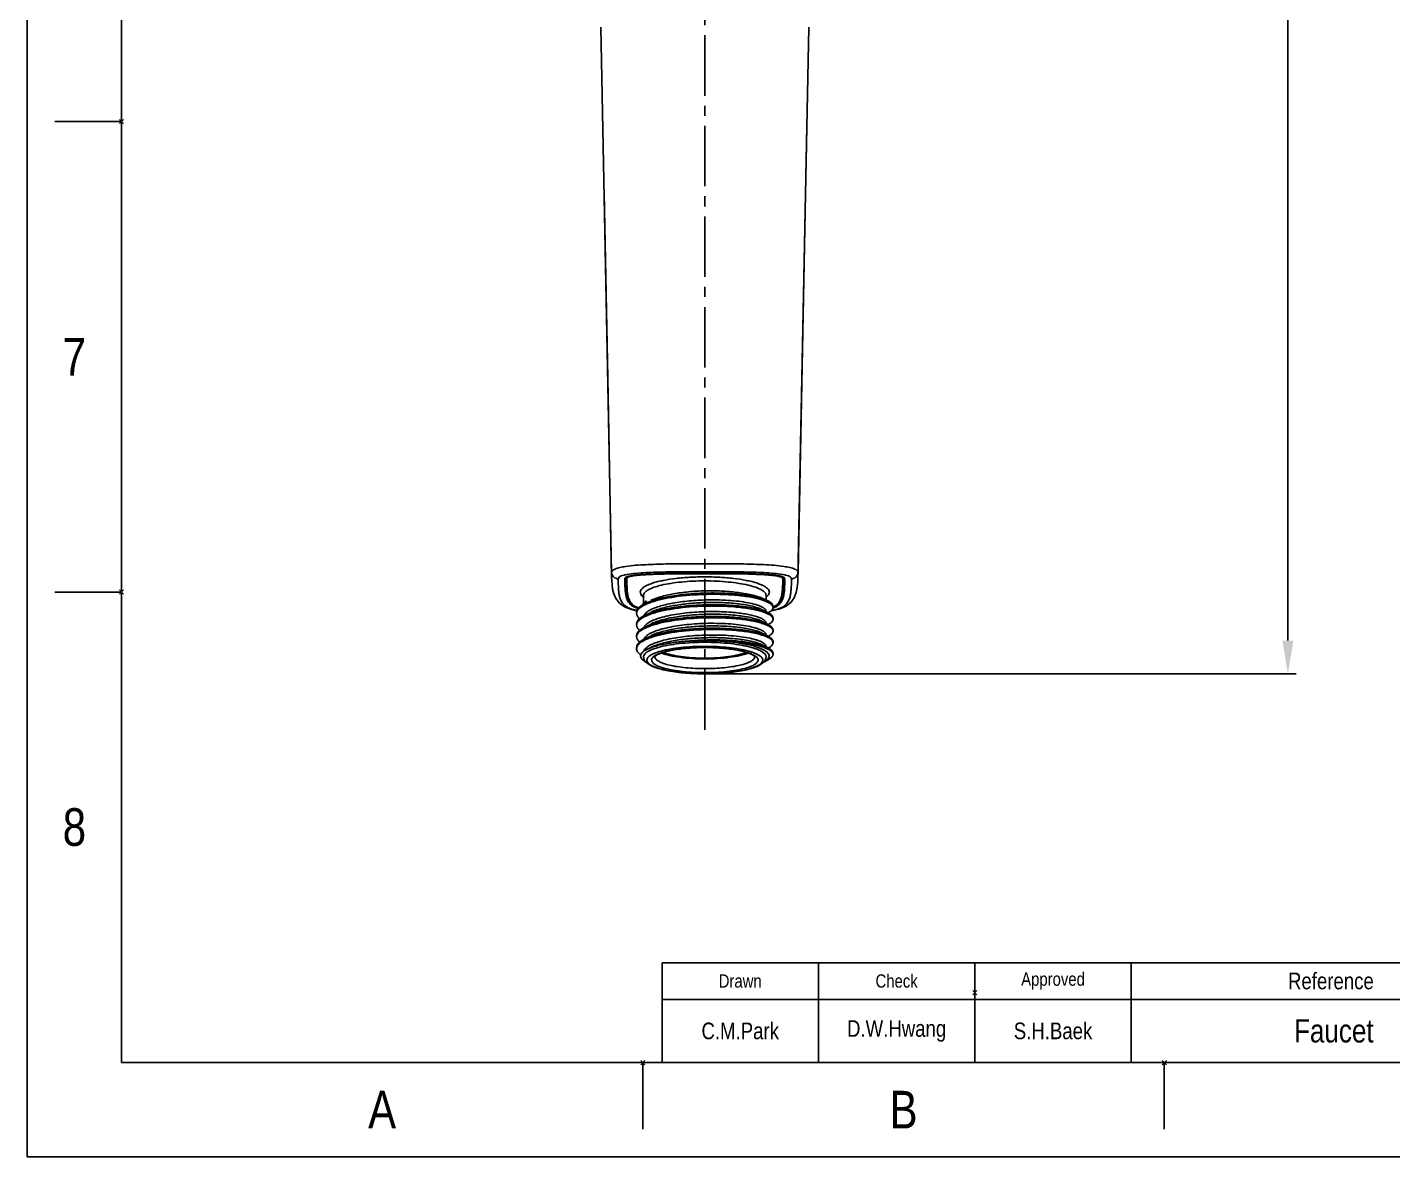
# Model space of a CAD drawing. Header units: inches. Extents: x -176 to 245, y -250 to 344.
# Drawn here: x -175.6 to 29.5, y -250 to -80.3 of the extents above; entities that cross this region are included whole.
import ezdxf

# ---------------------------------------------------------------- set-up
doc = ezdxf.new("R2010")
doc.units = ezdxf.units.IN
doc.header["$LTSCALE"] = 2.42
doc.header["$MEASUREMENT"] = 0
doc.header["$PDMODE"] = 3
doc.header["$PDSIZE"] = 0.3125
doc.linetypes.add('CENTER2', pattern=[1.125, 0.75, -0.125, 0.125, -0.125])
doc.layers.get('0').update_dxf_attribs({"linetype": 'CONTINUOUS'})
doc.layers.get('Defpoints').update_dxf_attribs({"linetype": 'CONTINUOUS'})
for name, color, linetype in [('CENTER', 1, 'CENTER2'), ('FORM', 7, 'CONTINUOUS'), ('TEXT', 2, 'CONTINUOUS')]:
    doc.layers.add(name, color=color, linetype=linetype)
doc.layers.add('DIM', color=3, linetype='CONTINUOUS', lineweight=18)
doc.styles.get("Standard").update_dxf_attribs({"font": 'arial.ttf', "width": 0.8})
doc.dimstyles.new('ISO-25', dxfattribs={"dimtxt": 5, "dimasz": 2.5, "dimexe": 1.25, "dimexo": 0.625, "dimgap": 2, "dimtad": 1, "dimtih": 1, "dimtoh": 1, "dimdec": 1, "dimdsep": 46, "dimtxsty": 'Standard', "dimcen": 0, "dimclrd": 3, "dimclre": 3, "dimclrt": 4, "dimadec": 0, "dimazin": 0, "dimtfac": 1, "dimtdec": 1, "dimtmove": 0, "dimatfit": 3, "dimfxl": 1, "dimarcsym": 0})

# ---------------------------------------------------------------- blocks, each defined once
blk = doc.blocks.new('*D2')
at = {"layer": 'Defpoints', "color": 0, "transparency": 16777216}
for p in [(-33.35, 99.1), (-73.85, -177.43), (13.76, -177.43)]:
    blk.add_point(p, dxfattribs=at)
at = {"layer": 'DIM', "color": 3, "lineweight": -2, "transparency": 16777216}
for p, q in [((-32.72, 99.1), (15.01, 99.1)), ((13.76, 94.1), (13.76, -34.61)), ((13.76, -172.43), (13.76, -43.72)), ((-73.22, -177.43), (15.01, -177.43))]:
    blk.add_line(p, q, dxfattribs=at)
at = {"layer": 'DIM', "color": 3, "transparency": 16777216}
for points in [[(12.93, 94.1), (14.59, 94.1), (13.76, 99.1)], [(12.93, -172.43), (14.59, -172.43), (13.76, -177.43)]]:
    blk.add_solid(points, dxfattribs=at)
at = {"layer": 'DIM', "color": 4, "transparency": 16777216, "insert": (13.76, -39.16), "char_height": 5, "attachment_point": 5}
blk.add_mtext('276.5', dxfattribs=at)

msp = doc.modelspace()

# ---------------------------------------------------------------- linework, layer by layer
at = {"color": 7, "linetype": 'Continuous'}
for p, q in [((-87.85, -162.2), (-89.48, -80.28)), ((-58.22, -80.28), (-59.26, -132.98)), ((-58.51, -95.06), (-59.84, -162.2)), ((-59.26, -132.98), (-59.85, -162.97)), ((-87.85, -162.61), (-87.85, -162.2)), ((-87.85, -162.93), (-87.85, -162.61)), ((-87.85, -162.96), (-87.85, -162.93)), ((-85.78, -162.98), (-85.75, -162.95)), ((-67.3, -162.44), (-67.28, -162.38)), ((-61.95, -163.03), (-61.94, -162.97)), ((-61.94, -163.45), (-61.94, -162.98)), ((-59.84, -162.2), (-59.85, -162.81)), ((-85.82, -164.69), (-85.83, -164.6)), ((-85.82, -164.69), (-85.83, -164.6)), ((-85.7, -164.68), (-85.7, -164.67)), ((-83.05, -166.82), (-83.05, -165.64)), ((-64.65, -166.33), (-64.65, -165.64)), ((-85.17, -167.67), (-84.85, -167.69)), ((-84.85, -167.69), (-85.16, -167.58)), ((-64.35, -168.24), (-65.31, -167.76)), ((-64.35, -166.48), (-64.83, -166.24)), ((-64.65, -168.09), (-64.65, -168.07)), ((-63.6, -167.43), (-63.6, -167.29)), ((-62.47, -166.46), (-62.47, -166.76)), ((-64.35, -170), (-65.31, -169.52)), ((-64.65, -169.85), (-64.65, -169.83)), ((-64.31, -170.03), (-64.16, -169.94)), ((-63.6, -169.24), (-63.6, -169.05)), ((-64.35, -171.77), (-65.31, -171.28)), ((-64.65, -171.62), (-64.65, -171.59)), ((-63.6, -171), (-63.6, -170.81)), ((-81.97, -173.47), (-82.58, -173.78)), ((-64.35, -173.53), (-65.31, -173.04)), ((-64.65, -173.38), (-64.65, -173.35)), ((-64.16, -173.47), (-64.31, -173.55)), ((-63.6, -172.76), (-63.6, -172.57)), ((-63.6, -174.53), (-63.6, -174.34)), ((-66.35, -174.7), (-66.23, -174.78)), ((-65, -175.67), (-64.35, -175.33))]:
    msp.add_line(p, q, dxfattribs=at)
for points in [[(-87.85, -162.93), (-88.44, -132.98), (-88.98, -105.14)], [(-87.85, -162.96), (-87.84, -163.35), (-87.79, -164.05), (-87.7, -164.73), (-87.53, -165.41), (-87.21, -166.12), (-86.69, -166.8), (-85.9, -167.37), (-85.17, -167.67)], [(-85.76, -162.98), (-85.75, -163.57), (-85.74, -164.17), (-85.7, -164.67)], [(-63.86, -167.95), (-62.66, -167.71), (-61.64, -167.28), (-60.92, -166.71), (-60.41, -166), (-60.11, -165.21), (-59.95, -164.45), (-59.87, -163.67), (-59.85, -162.97)], [(-63.6, -167.43), (-63.16, -167.2), (-62.78, -166.89), (-62.51, -166.54), (-62.31, -166.17), (-62.16, -165.76), (-62.07, -165.34), (-62.01, -164.9), (-61.97, -164.44), (-61.95, -163.96), (-61.94, -163.45)], [(-85.7, -164.68), (-85.67, -165.06), (-85.61, -165.45), (-85.52, -165.81), (-85.39, -166.16), (-85.23, -166.47), (-85.02, -166.77), (-84.77, -167.02), (-84.45, -167.25), (-84.04, -167.45), (-83.8, -167.52)], [(-85.17, -167.67), (-84.33, -167.89), (-84.06, -167.92)]]:
    msp.add_lwpolyline(points, dxfattribs=at)
for centre, radius, start, end in [((-84.67, -167.98), 5.55, 102.559, 104.054), ((-62.17, -163.24), 0.37, 45.2181, 49.4348), ((-63.03, -168), 5.57, 75.9628, 77.4483), ((-75.86, -163.97), 9.98, 184.1245, 185.9554), ((-81.83, -164.16), 2.11, 231.1884, 233.9511), ((-72.68, -202.72), 37.78, 89.8751, 91.7765), ((-65.86, -164.16), 2.11, 306.0464, 308.8158), ((-82.27, -167.43), 0.995, 140.3367, 144.8108), ((-80.42, -171.99), 5.49, 116.1527, 118.7056), ((-82.24, -167.22), 0.811, 156.4296, 159.7542), ((-82.2, -167.24), 0.858, 154.3666, 156.4389), ((-80.09, -172.66), 6.25, 114.9932, 116.1643), ((-80.66, -170.58), 3.08, 123.2698, 125.1232), ((-72.21, -197.56), 29.48, 84.7385, 85.4353), ((-67.36, -173.14), 7.14, 69.823, 70.9389), ((-65.41, -158.28), 9.77, 279.5354, 281.3696), ((-64.05, -167.48), 0.453, 353.1372, 359.9877), ((-64.87, -164.52), 3.15, 294.0499, 294.9879), ((-64.68, -164.34), 3.38, 288.8451, 289.232), ((-64.65, -164.43), 3.29, 289.2294, 290.211), ((-64.61, -164.55), 3.16, 290.211, 291.2102), ((-80.42, -173.75), 5.49, 116.1527, 118.7028), ((-82.21, -169), 0.846, 155.6849, 157.2976), ((-80.09, -174.43), 6.25, 114.9929, 116.1643), ((-66.7, -173.19), 5.31, 66.4865, 68.0372), ((-66.7, -174.95), 5.31, 66.4873, 68.0366), ((-66.47, -172.65), 4.72, 65.4534, 66.4759), ((-66.47, -174.42), 4.72, 65.4645, 66.4765), ((-66.29, -172.26), 4.28, 64.2529, 65.456), ((-66.29, -174.02), 4.29, 64.2521, 65.4675), ((-80.51, -175.35), 5.31, 116.1136, 118.7464), ((-82.22, -170.76), 0.83, 155.5703, 157.1619), ((-80.08, -176.2), 6.26, 114.9389, 116.1671), ((-80.09, -177.96), 6.26, 114.9593, 116.1661), ((-66.7, -176.71), 5.31, 66.5003, 68.0324), ((-66.49, -176.22), 4.76, 65.643, 66.4876), ((-66.3, -175.81), 4.32, 64.2366, 65.652), ((-65.75, -169.04), 3.1, 297.666, 300.5481), ((-80.42, -177.27), 5.49, 116.1551, 118.7053), ((-66.7, -178.48), 5.31, 66.3961, 68.1913), ((-66.36, -177.69), 4.44, 64.1415, 66.4086), ((-66.11, -177.17), 3.87, 63.1646, 64.1106), ((-82.05, -174.87), 1, 179.9968, 183.4308), ((-82.44, -174.89), 0.604, 158.3276, 163.612), ((-80.2, -176.5), 2.14, 122.3721, 125.8933), ((-79.94, -176.9), 2.62, 119.8461, 122.4001), ((-67.76, -176.91), 2.63, 57.5922, 60.2796), ((-65.87, -175.26), 0.746, 328.4045, 330.2176)]:
    msp.add_arc(centre, radius, start, end, dxfattribs=at)
for points, knots in [([(-85.76, -161.29), (-86.05, -161.34), (-86.58, -161.44), (-87.2, -161.6), (-87.56, -161.79), (-87.76, -161.94), (-87.85, -162.1), (-87.85, -162.2)], [0, 0, 0, 0, 0.371899, 0.680626, 0.794533, 0.881392, 1, 1, 1, 1]), ([(-61.94, -161.29), (-62.94, -161.14), (-64.96, -161.01), (-67.95, -160.91), (-70.91, -160.88), (-73.85, -160.88), (-76.78, -160.88), (-79.74, -160.91), (-82.74, -161.01), (-84.75, -161.14), (-85.76, -161.29)], [0, 0, 0, 0, 0.128089, 0.253472, 0.377316, 0.500028, 0.622717, 0.746684, 0.872377, 1, 1, 1, 1]), ([(-59.84, -162.2), (-59.84, -161.95), (-60.25, -161.71), (-60.69, -161.55), (-61.22, -161.41), (-61.64, -161.34), (-61.94, -161.29)], [0, 0, 0, 0, 0.309394, 0.45454, 0.623296, 1, 1, 1, 1]), ([(-87.85, -162.2), (-87.85, -162.44), (-87.62, -162.95), (-87.1, -163.15), (-86.85, -163.15)], [0, 0, 0, 0, 0.494949, 1, 1, 1, 1]), ([(-85.48, -167.43), (-85.72, -167.3), (-86.11, -166.99), (-86.47, -166.41), (-86.67, -165.86), (-86.76, -165.31), (-86.81, -164.77), (-86.85, -164.05), (-86.86, -163.51), (-86.85, -163.15)], [0, 0, 0, 0, 0.17344, 0.307299, 0.427989, 0.543648, 0.658042, 0.772143, 1, 1, 1, 1]), ([(-86.02, -162.6), (-86.15, -162.63), (-86.37, -162.7), (-86.68, -162.84), (-86.85, -163.03), (-86.85, -163.15)], [0, 0, 0, 0, 0.380952, 0.663249, 1, 1, 1, 1]), ([(-61.82, -162.57), (-62.25, -162.47), (-63.18, -162.35), (-65.12, -162.2), (-67.67, -162.12), (-70.75, -162.08), (-73.85, -162.08), (-76.95, -162.08), (-80.04, -162.12), (-82.58, -162.2), (-84.52, -162.35), (-85.45, -162.47), (-85.88, -162.57)], [0, 0, 0, 0, 0.055031, 0.116359, 0.24288, 0.371249, 0.500149, 0.629033, 0.757551, 0.884298, 0.945335, 1, 1, 1, 1]), ([(-85.86, -163.15), (-85.86, -163.1), (-85.84, -163.04), (-85.79, -162.99), (-85.78, -162.98)], [0, 0, 0, 0, 0.72403, 1, 1, 1, 1]), ([(-85.76, -162.97), (-85.75, -163.01), (-85.73, -163.07), (-85.67, -163.12), (-85.64, -163.13)], [0, 0, 0, 0, 0.486388, 1, 1, 1, 1]), ([(-85.75, -162.95), (-85.67, -162.89), (-85.45, -162.8), (-85.04, -162.7), (-84.49, -162.62), (-83.57, -162.52), (-82.29, -162.44), (-80.68, -162.38), (-79, -162.34), (-76.71, -162.31), (-73.82, -162.31), (-70.93, -162.31), (-68.64, -162.34), (-66.97, -162.38), (-65.36, -162.44), (-64.08, -162.52), (-63.17, -162.62), (-62.62, -162.71), (-62.22, -162.8), (-62, -162.9), (-61.93, -162.96)], [0, 0, 0, 0, 0.011826, 0.029679, 0.053172, 0.081333, 0.145462, 0.213612, 0.283752, 0.355321, 0.500824, 0.64624, 0.717697, 0.787678, 0.855628, 0.919684, 0.947742, 0.971056, 0.988592, 1, 1, 1, 1]), ([(-84.99, -162.79), (-85.08, -162.81), (-85.23, -162.86), (-85.44, -162.95), (-85.56, -163.07), (-85.56, -163.15)], [0, 0, 0, 0, 0.385957, 0.668525, 1, 1, 1, 1]), ([(-84.99, -162.79), (-85, -162.79), (-85.04, -162.78), (-85.07, -162.75), (-85.08, -162.73)], [0, 0, 0, 0, 0.211745, 1, 1, 1, 1]), ([(-67.3, -162.44), (-68.79, -162.4), (-71.04, -162.38), (-74.04, -162.38), (-76.29, -162.39), (-78.53, -162.4), (-80.4, -162.44), (-81.88, -162.49), (-82.97, -162.55), (-84.01, -162.64), (-84.68, -162.72), (-85, -162.79)], [0, 0, 0, 0, 0.253525, 0.380586, 0.507577, 0.634475, 0.761013, 0.823724, 0.885361, 0.945819, 1, 1, 1, 1]), ([(-83.15, -165.8), (-83.25, -165.73), (-83.41, -165.58), (-83.55, -165.3), (-83.55, -165), (-83.39, -164.72), (-83.11, -164.46), (-82.72, -164.21), (-82.21, -163.98), (-81.59, -163.76), (-80.86, -163.56), (-79.72, -163.31), (-78.12, -163.07), (-76.04, -162.9), (-74.59, -162.86), (-73.85, -162.86)], [0, 0, 0, 0, 0.032681, 0.059045, 0.083017, 0.10973, 0.142956, 0.184497, 0.234939, 0.294242, 0.361999, 0.437552, 0.608572, 0.799205, 1, 1, 1, 1]), ([(-83.05, -165.64), (-83.05, -165.57), (-83.01, -165.41), (-82.87, -165.2), (-82.64, -164.99), (-82.19, -164.7), (-81.42, -164.38), (-80.28, -164.07), (-78.9, -163.81), (-77.33, -163.61), (-75.62, -163.49), (-74.45, -163.46), (-73.85, -163.46)], [0, 0, 0, 0, 0.022248, 0.047702, 0.078498, 0.1157, 0.210546, 0.332008, 0.476867, 0.640395, 0.816882, 1, 1, 1, 1]), ([(-73.85, -162.86), (-73.1, -162.86), (-71.65, -162.9), (-69.57, -163.07), (-67.97, -163.31), (-66.83, -163.56), (-66.11, -163.76), (-65.49, -163.98), (-64.98, -164.21), (-64.58, -164.46), (-64.3, -164.72), (-64.15, -165), (-64.14, -165.3), (-64.29, -165.58), (-64.45, -165.73), (-64.54, -165.8)], [0, 0, 0, 0, 0.20079, 0.39142, 0.56244, 0.637994, 0.705753, 0.765058, 0.815503, 0.857046, 0.890274, 0.916988, 0.94096, 0.967322, 1, 1, 1, 1]), ([(-73.85, -163.46), (-73.25, -163.46), (-72.07, -163.49), (-70.37, -163.61), (-68.79, -163.81), (-67.41, -164.07), (-66.27, -164.38), (-65.5, -164.7), (-65.05, -164.99), (-64.83, -165.2), (-64.68, -165.41), (-64.65, -165.57), (-64.65, -165.64)], [0, 0, 0, 0, 0.183118, 0.359605, 0.523133, 0.667992, 0.789454, 0.8843, 0.921502, 0.952298, 0.977752, 1, 1, 1, 1]), ([(-62.69, -162.8), (-63.03, -162.72), (-63.76, -162.62), (-64.89, -162.54), (-66.08, -162.48), (-66.89, -162.46), (-67.3, -162.44)], [0, 0, 0, 0, 0.225161, 0.477248, 0.736947, 1, 1, 1, 1]), ([(-62.14, -163.15), (-62.14, -163.5), (-62.14, -164.04), (-62.18, -164.75), (-62.23, -165.28), (-62.3, -165.73), (-62.41, -166.08), (-62.52, -166.35), (-62.66, -166.62), (-62.85, -166.89), (-63.14, -167.17), (-63.39, -167.31), (-63.54, -167.38)], [0, 0, 0, 0, 0.225618, 0.338582, 0.45188, 0.566424, 0.625191, 0.686012, 0.749793, 0.818044, 0.897231, 1, 1, 1, 1]), ([(-60.84, -163.15), (-60.84, -163.55), (-60.84, -164.16), (-60.9, -164.96), (-60.96, -165.57), (-61.12, -166.2), (-61.39, -166.7), (-61.72, -167.1), (-62.35, -167.57), (-62.99, -167.76), (-63.48, -167.86)], [0, 0, 0, 0, 0.199167, 0.298953, 0.399228, 0.502122, 0.614111, 0.678173, 0.755619, 1, 1, 1, 1]), ([(-62.69, -162.8), (-62.68, -162.79), (-62.65, -162.78), (-62.62, -162.75), (-62.6, -162.73)], [0, 0, 0, 0, 0.211322, 1, 1, 1, 1]), ([(-62.14, -163.15), (-62.13, -163.07), (-62.25, -162.95), (-62.45, -162.86), (-62.6, -162.82), (-62.69, -162.8)], [0, 0, 0, 0, 0.330849, 0.617484, 1, 1, 1, 1]), ([(-61.84, -163.15), (-61.84, -163.45), (-61.84, -164.06), (-61.89, -164.98), (-62, -165.91), (-62.27, -166.5), (-62.47, -166.76)], [0, 0, 0, 0, 0.245554, 0.490929, 0.737365, 1, 1, 1, 1]), ([(-62.14, -163.15), (-62.1, -163.15), (-62.02, -163.13), (-61.97, -163.07), (-61.95, -163.03)], [0, 0, 0, 0, 0.488423, 1, 1, 1, 1]), ([(-61.91, -162.98), (-61.9, -162.99), (-61.86, -163.04), (-61.84, -163.1), (-61.84, -163.15)], [0, 0, 0, 0, 0.275831, 1, 1, 1, 1]), ([(-60.84, -163.15), (-60.84, -163.03), (-61.01, -162.84), (-61.32, -162.7), (-61.55, -162.63), (-61.68, -162.6)], [0, 0, 0, 0, 0.335279, 0.617575, 1, 1, 1, 1]), ([(-60.84, -163.15), (-60.59, -163.15), (-60.07, -162.95), (-59.85, -162.44), (-59.84, -162.2)], [0, 0, 0, 0, 0.505051, 1, 1, 1, 1]), ([(-84.79, -167.2), (-84.98, -167.05), (-85.3, -166.72), (-85.58, -166.14), (-85.72, -165.57), (-85.77, -165.19), (-85.79, -165)], [0, 0, 0, 0, 0.291775, 0.537932, 0.77051, 1, 1, 1, 1]), ([(-85.5, -164.85), (-85.55, -164.85), (-85.65, -164.82), (-85.7, -164.72), (-85.7, -164.68)], [0, 0, 0, 0, 0.501035, 1, 1, 1, 1]), ([(-83.81, -167.51), (-84.03, -167.44), (-84.41, -167.27), (-84.83, -166.92), (-85.07, -166.56), (-85.24, -166.22), (-85.35, -165.88), (-85.43, -165.53), (-85.47, -165.19), (-85.5, -164.97), (-85.5, -164.85)], [0, 0, 0, 0, 0.210835, 0.358725, 0.479122, 0.590013, 0.695614, 0.798141, 0.899336, 1, 1, 1, 1]), ([(-82.92, -166.9), (-82.68, -166.78), (-82.15, -166.56), (-80.9, -166.15), (-79.03, -165.75), (-76.54, -165.43), (-74.76, -165.32), (-73.85, -165.3)], [0, 0, 0, 0, 0.085903, 0.186304, 0.425276, 0.702681, 1, 1, 1, 1]), ([(-73.85, -164.96), (-74.67, -164.98), (-76.25, -165.07), (-78.48, -165.37), (-80.15, -165.74), (-81.28, -166.1), (-81.75, -166.3), (-81.97, -166.41)], [0, 0, 0, 0, 0.296689, 0.573789, 0.813002, 0.913668, 1, 1, 1, 1]), ([(-73.85, -165.49), (-75.34, -165.53), (-77.5, -165.69), (-80.17, -166.17), (-81.36, -166.48), (-81.89, -166.67)], [0, 0, 0, 0, 0.550004, 0.793135, 1, 1, 1, 1]), ([(-73.85, -165.3), (-72.94, -165.27), (-71.19, -165.28), (-68.72, -165.45), (-66.86, -165.72), (-65.61, -166.01), (-65.07, -166.18), (-64.83, -166.27)], [0, 0, 0, 0, 0.298712, 0.576691, 0.815406, 0.915207, 1, 1, 1, 1]), ([(-65.03, -166.39), (-65.56, -166.21), (-66.8, -165.91), (-68.88, -165.62), (-71.28, -165.47), (-72.97, -165.47), (-73.85, -165.49)], [0, 0, 0, 0, 0.189447, 0.429183, 0.705074, 1, 1, 1, 1]), ([(-64.83, -166.24), (-65.02, -166.14), (-65.46, -165.95), (-66.5, -165.62), (-68.09, -165.29), (-70.24, -165.04), (-71.78, -164.96), (-72.59, -164.94)], [0, 0, 0, 0, 0.082034, 0.179142, 0.414301, 0.693727, 1, 1, 1, 1]), ([(-85.16, -167.58), (-85.19, -167.57), (-85.3, -167.52), (-85.41, -167.47), (-85.48, -167.43)], [0, 0, 0, 0, 0.266282, 1, 1, 1, 1]), ([(-84.04, -167.89), (-84.11, -167.88), (-84.39, -167.82), (-84.66, -167.76), (-84.85, -167.69)], [0, 0, 0, 0, 0.272888, 1, 1, 1, 1]), ([(-83.87, -167.61), (-83.96, -167.58), (-84.29, -167.48), (-84.59, -167.34), (-84.79, -167.2)], [0, 0, 0, 0, 0.290954, 1, 1, 1, 1]), ([(-84.1, -168.17), (-84.1, -168.06), (-84.04, -167.81), (-83.79, -167.48), (-83.41, -167.17), (-83.09, -166.99), (-82.92, -166.9)], [0, 0, 0, 0, 0.18584, 0.403392, 0.672015, 1, 1, 1, 1]), ([(-83.99, -167.97), (-84.01, -168), (-84.07, -168.12), (-84.1, -168.26), (-84.1, -168.36)], [0, 0, 0, 0, 0.264584, 1, 1, 1, 1]), ([(-83.06, -167.17), (-83.27, -167.28), (-83.62, -167.5), (-83.91, -167.82), (-83.99, -167.97)], [0, 0, 0, 0, 0.566552, 1, 1, 1, 1]), ([(-83.08, -166.85), (-83.09, -166.87), (-83.13, -166.92), (-83.16, -166.97), (-83.17, -167.02)], [0, 0, 0, 0, 0.262304, 1, 1, 1, 1]), ([(-82.62, -166.45), (-82.67, -166.47), (-82.81, -166.57), (-82.95, -166.69), (-83.04, -166.79)], [0, 0, 0, 0, 0.280999, 1, 1, 1, 1]), ([(-82.97, -166.87), (-82.95, -166.83), (-82.86, -166.67), (-82.73, -166.54), (-82.62, -166.45)], [0, 0, 0, 0, 0.223664, 1, 1, 1, 1]), ([(-73.85, -167.06), (-74.76, -167.09), (-76.54, -167.19), (-79.03, -167.51), (-80.9, -167.91), (-82.15, -168.32), (-82.68, -168.54), (-82.92, -168.66)], [0, 0, 0, 0, 0.29732, 0.574724, 0.813696, 0.914097, 1, 1, 1, 1]), ([(-82.87, -168.47), (-82.84, -168.43), (-82.71, -168.28), (-82.56, -168.15), (-82.43, -168.06)], [0, 0, 0, 0, 0.223378, 1, 1, 1, 1]), ([(-82.86, -170.23), (-82.74, -170.07), (-82.38, -169.76), (-81.68, -169.39), (-80.75, -169.05), (-79.16, -168.63), (-76.83, -168.27), (-74.88, -168.12), (-73.85, -168.09)], [0, 0, 0, 0, 0.063701, 0.147919, 0.252943, 0.377076, 0.671013, 1, 1, 1, 1]), ([(-81.89, -166.67), (-81.96, -166.69), (-82.25, -166.79), (-82.53, -166.91), (-82.73, -167)], [0, 0, 0, 0, 0.26634, 1, 1, 1, 1]), ([(-82.35, -168.01), (-82.16, -167.88), (-81.7, -167.64), (-80.92, -167.35), (-79.99, -167.08), (-78.51, -166.76), (-76.45, -166.47), (-74.74, -166.36), (-73.85, -166.33)], [0, 0, 0, 0, 0.079125, 0.174774, 0.286013, 0.411155, 0.69356, 1, 1, 1, 1]), ([(-73.85, -166.72), (-74.67, -166.75), (-76.25, -166.84), (-78.48, -167.14), (-80.15, -167.5), (-81.28, -167.87), (-81.75, -168.07), (-81.97, -168.18)], [0, 0, 0, 0, 0.296644, 0.573684, 0.81283, 0.913574, 1, 1, 1, 1]), ([(-73.85, -167.25), (-75.34, -167.29), (-77.5, -167.46), (-80.17, -167.93), (-81.36, -168.25), (-81.89, -168.43)], [0, 0, 0, 0, 0.550002, 0.793133, 1, 1, 1, 1]), ([(-73.85, -166.33), (-73.25, -166.31), (-72.07, -166.3), (-70.37, -166.37), (-68.8, -166.51), (-67.42, -166.72), (-66.41, -166.94), (-65.75, -167.16), (-65.37, -167.33), (-65.06, -167.5), (-64.83, -167.68), (-64.68, -167.86), (-64.65, -168), (-64.65, -168.07)], [0, 0, 0, 0, 0.185642, 0.364286, 0.529488, 0.675398, 0.797106, 0.847747, 0.891198, 0.927429, 0.956772, 0.980219, 1, 1, 1, 1]), ([(-65.31, -167.76), (-65.5, -167.66), (-65.95, -167.48), (-67.08, -167.16), (-68.83, -166.88), (-71.23, -166.7), (-72.95, -166.69), (-73.85, -166.72)], [0, 0, 0, 0, 0.075134, 0.168469, 0.403753, 0.688648, 1, 1, 1, 1]), ([(-73.85, -167.06), (-72.85, -167.03), (-70.94, -167.05), (-68.28, -167.25), (-66.33, -167.58), (-65.08, -167.93), (-64.57, -168.13), (-64.35, -168.24)], [0, 0, 0, 0, 0.31052, 0.594972, 0.830476, 0.924229, 1, 1, 1, 1]), ([(-64.72, -168.27), (-64.95, -168.17), (-65.49, -168), (-66.74, -167.69), (-68.62, -167.41), (-71.13, -167.23), (-72.92, -167.23), (-73.85, -167.25)], [0, 0, 0, 0, 0.082887, 0.181428, 0.419494, 0.698833, 1, 1, 1, 1]), ([(-73.85, -168.09), (-73.5, -168.08), (-72.18, -168.06), (-70.85, -168.1), (-69.86, -168.18)], [0, 0, 0, 0, 0.257921, 1, 1, 1, 1]), ([(-69.51, -168.21), (-69.15, -168.24), (-68.48, -168.32), (-67.53, -168.46), (-66.7, -168.64), (-65.99, -168.84), (-65.43, -169.05), (-65.05, -169.26), (-64.84, -169.44), (-64.7, -169.6), (-64.65, -169.74), (-64.65, -169.83)], [0, 0, 0, 0, 0.198838, 0.380222, 0.541267, 0.67962, 0.793668, 0.882953, 0.918822, 0.949531, 1, 1, 1, 1]), ([(-64.42, -166.64), (-64.46, -166.62), (-64.61, -166.55), (-64.78, -166.48), (-64.9, -166.44)], [0, 0, 0, 0, 0.233733, 1, 1, 1, 1]), ([(-64.83, -166.27), (-64.79, -166.29), (-64.63, -166.35), (-64.47, -166.42), (-64.35, -166.48)], [0, 0, 0, 0, 0.2674, 1, 1, 1, 1]), ([(-63.73, -167.13), (-63.81, -167.03), (-64.03, -166.84), (-64.28, -166.71), (-64.42, -166.64)], [0, 0, 0, 0, 0.435755, 1, 1, 1, 1]), ([(-64.35, -166.48), (-64.24, -166.54), (-64.04, -166.65), (-63.79, -166.85), (-63.64, -167.06), (-63.6, -167.22), (-63.6, -167.29)], [0, 0, 0, 0, 0.330561, 0.599427, 0.815903, 1, 1, 1, 1]), ([(-64.31, -168.26), (-64.21, -168.21), (-64.03, -168.1), (-63.76, -167.89), (-63.62, -167.67), (-63.6, -167.53)], [0, 0, 0, 0, 0.325723, 0.59566, 1, 1, 1, 1]), ([(-63.62, -167.33), (-63.63, -167.31), (-63.65, -167.24), (-63.7, -167.17), (-63.73, -167.13)], [0, 0, 0, 0, 0.234452, 1, 1, 1, 1]), ([(-62.47, -166.76), (-62.58, -166.91), (-62.87, -167.21), (-63.25, -167.41), (-63.47, -167.49)], [0, 0, 0, 0, 0.438984, 1, 1, 1, 1]), ([(-84.1, -168.36), (-84.1, -168.5), (-84, -168.8), (-83.78, -169.03), (-83.66, -169.15)], [0, 0, 0, 0, 0.446881, 1, 1, 1, 1]), ([(-82.92, -168.66), (-83.09, -168.75), (-83.41, -168.93), (-83.79, -169.24), (-84.04, -169.57), (-84.1, -169.82), (-84.1, -169.93)], [0, 0, 0, 0, 0.327986, 0.596609, 0.81416, 1, 1, 1, 1]), ([(-83.99, -169.73), (-84.01, -169.76), (-84.07, -169.88), (-84.1, -170.02), (-84.1, -170.12)], [0, 0, 0, 0, 0.265033, 1, 1, 1, 1]), ([(-84.1, -170.12), (-84.1, -170.26), (-84, -170.57), (-83.78, -170.8), (-83.66, -170.91)], [0, 0, 0, 0, 0.446882, 1, 1, 1, 1]), ([(-83.06, -168.93), (-83.27, -169.04), (-83.61, -169.26), (-83.9, -169.57), (-83.99, -169.73)], [0, 0, 0, 0, 0.566023, 1, 1, 1, 1]), ([(-82.98, -168.66), (-82.97, -168.64), (-82.94, -168.58), (-82.9, -168.51), (-82.87, -168.47)], [0, 0, 0, 0, 0.239356, 1, 1, 1, 1]), ([(-82.98, -170.42), (-82.97, -170.4), (-82.94, -170.34), (-82.9, -170.27), (-82.86, -170.23)], [0, 0, 0, 0, 0.23884, 1, 1, 1, 1]), ([(-82.92, -170.43), (-82.68, -170.31), (-82.15, -170.08), (-80.9, -169.67), (-79.03, -169.27), (-76.54, -168.95), (-74.76, -168.85), (-73.85, -168.82)], [0, 0, 0, 0, 0.085903, 0.186304, 0.425276, 0.702681, 1, 1, 1, 1]), ([(-82.87, -172), (-82.75, -171.84), (-82.39, -171.53), (-81.69, -171.16), (-80.77, -170.82), (-79.17, -170.39), (-76.84, -170.02), (-74.88, -169.88), (-73.85, -169.85)], [0, 0, 0, 0, 0.063396, 0.147218, 0.251999, 0.376143, 0.670457, 1, 1, 1, 1]), ([(-81.89, -168.43), (-81.96, -168.45), (-82.25, -168.56), (-82.53, -168.67), (-82.73, -168.76)], [0, 0, 0, 0, 0.266342, 1, 1, 1, 1]), ([(-82.72, -170.52), (-82.66, -170.49), (-82.39, -170.37), (-82.11, -170.27), (-81.89, -170.19)], [0, 0, 0, 0, 0.233727, 1, 1, 1, 1]), ([(-73.85, -168.48), (-74.67, -168.51), (-76.25, -168.61), (-78.48, -168.9), (-80.15, -169.26), (-81.28, -169.63), (-81.75, -169.83), (-81.97, -169.94)], [0, 0, 0, 0, 0.296641, 0.573681, 0.812831, 0.913574, 1, 1, 1, 1]), ([(-73.85, -170.25), (-74.67, -170.27), (-76.25, -170.37), (-78.48, -170.66), (-80.15, -171.02), (-81.28, -171.39), (-81.75, -171.6), (-81.97, -171.7)], [0, 0, 0, 0, 0.296642, 0.573684, 0.812832, 0.913574, 1, 1, 1, 1]), ([(-81.89, -170.19), (-81.36, -170.01), (-80.17, -169.69), (-77.5, -169.22), (-75.34, -169.06), (-73.85, -169.02)], [0, 0, 0, 0, 0.206864, 0.449994, 1, 1, 1, 1]), ([(-65.31, -169.52), (-65.5, -169.42), (-65.95, -169.24), (-67.08, -168.93), (-68.83, -168.64), (-71.23, -168.46), (-72.95, -168.46), (-73.85, -168.48)], [0, 0, 0, 0, 0.075134, 0.168469, 0.403752, 0.688647, 1, 1, 1, 1]), ([(-64.35, -170), (-64.57, -169.89), (-65.08, -169.69), (-66.33, -169.34), (-68.28, -169.02), (-70.94, -168.81), (-72.85, -168.8), (-73.85, -168.82)], [0, 0, 0, 0, 0.07577, 0.169524, 0.405028, 0.68948, 1, 1, 1, 1]), ([(-64.72, -170.03), (-64.95, -169.94), (-65.49, -169.76), (-66.74, -169.45), (-68.62, -169.17), (-71.13, -169), (-72.92, -168.99), (-73.85, -169.02)], [0, 0, 0, 0, 0.082886, 0.181426, 0.419492, 0.698832, 1, 1, 1, 1]), ([(-73.85, -169.85), (-73.25, -169.83), (-72.07, -169.83), (-70.37, -169.89), (-68.8, -170.03), (-67.42, -170.24), (-66.41, -170.47), (-65.75, -170.69), (-65.37, -170.85), (-65.06, -171.02), (-64.83, -171.2), (-64.68, -171.39), (-64.65, -171.53), (-64.65, -171.59)], [0, 0, 0, 0, 0.18564, 0.364283, 0.529485, 0.675397, 0.797106, 0.847747, 0.891198, 0.927429, 0.956772, 0.980219, 1, 1, 1, 1]), ([(-65.31, -171.28), (-65.5, -171.18), (-65.95, -171), (-67.08, -170.69), (-68.83, -170.4), (-71.23, -170.22), (-72.95, -170.22), (-73.85, -170.25)], [0, 0, 0, 0, 0.075134, 0.168469, 0.403752, 0.688647, 1, 1, 1, 1]), ([(-63.7, -168.94), (-63.77, -168.83), (-64, -168.62), (-64.27, -168.47), (-64.43, -168.4)], [0, 0, 0, 0, 0.429163, 1, 1, 1, 1]), ([(-63.7, -170.7), (-63.77, -170.6), (-64, -170.38), (-64.27, -170.23), (-64.43, -170.16)], [0, 0, 0, 0, 0.428227, 1, 1, 1, 1]), ([(-64.35, -168.24), (-64.24, -168.3), (-64.04, -168.41), (-63.79, -168.61), (-63.64, -168.82), (-63.6, -168.98), (-63.6, -169.05)], [0, 0, 0, 0, 0.330555, 0.599426, 0.81589, 1, 1, 1, 1]), ([(-63.6, -170.81), (-63.6, -170.74), (-63.64, -170.59), (-63.79, -170.38), (-64.04, -170.18), (-64.24, -170.06), (-64.35, -170)], [0, 0, 0, 0, 0.184111, 0.400575, 0.669446, 1, 1, 1, 1]), ([(-64.16, -169.94), (-64.07, -169.89), (-63.89, -169.76), (-63.67, -169.54), (-63.6, -169.33), (-63.6, -169.24)], [0, 0, 0, 0, 0.319848, 0.700262, 1, 1, 1, 1]), ([(-63.6, -169.24), (-63.6, -169.21), (-63.61, -169.11), (-63.65, -169), (-63.7, -168.94)], [0, 0, 0, 0, 0.236215, 1, 1, 1, 1]), ([(-84.1, -171.69), (-84.1, -171.58), (-84.04, -171.34), (-83.79, -171.01), (-83.41, -170.7), (-83.09, -170.52), (-82.92, -170.43)], [0, 0, 0, 0, 0.18584, 0.403391, 0.672014, 1, 1, 1, 1]), ([(-84.1, -171.88), (-84.1, -171.85), (-84.09, -171.72), (-84.04, -171.59), (-83.99, -171.5)], [0, 0, 0, 0, 0.241073, 1, 1, 1, 1]), ([(-83.66, -172.67), (-83.78, -172.56), (-84, -172.33), (-84.1, -172.02), (-84.1, -171.88)], [0, 0, 0, 0, 0.553119, 1, 1, 1, 1]), ([(-84.1, -173.45), (-84.1, -173.34), (-84.04, -173.1), (-83.79, -172.77), (-83.41, -172.46), (-83.09, -172.28), (-82.92, -172.19)], [0, 0, 0, 0, 0.18584, 0.403391, 0.672014, 1, 1, 1, 1]), ([(-83.99, -171.5), (-83.91, -171.34), (-83.62, -171.03), (-83.27, -170.81), (-83.06, -170.69)], [0, 0, 0, 0, 0.43342, 1, 1, 1, 1]), ([(-83, -172.23), (-82.99, -172.21), (-82.96, -172.13), (-82.91, -172.05), (-82.87, -172)], [0, 0, 0, 0, 0.237581, 1, 1, 1, 1]), ([(-82.92, -172.19), (-82.68, -172.07), (-82.15, -171.84), (-80.9, -171.44), (-79.03, -171.04), (-76.54, -170.72), (-74.76, -170.61), (-73.85, -170.59)], [0, 0, 0, 0, 0.085903, 0.186304, 0.425276, 0.702681, 1, 1, 1, 1]), ([(-82.76, -173.62), (-82.61, -173.47), (-82.22, -173.19), (-81.49, -172.84), (-80.56, -172.52), (-78.99, -172.12), (-76.73, -171.77), (-74.84, -171.65), (-73.85, -171.62)], [0, 0, 0, 0, 0.06783, 0.155259, 0.262112, 0.386662, 0.677462, 1, 1, 1, 1]), ([(-81.89, -171.95), (-81.96, -171.98), (-82.25, -172.08), (-82.53, -172.19), (-82.73, -172.29)], [0, 0, 0, 0, 0.266253, 1, 1, 1, 1]), ([(-73.85, -172.01), (-74.67, -172.03), (-76.25, -172.13), (-78.48, -172.42), (-80.15, -172.79), (-81.28, -173.15), (-81.75, -173.36), (-81.97, -173.47)], [0, 0, 0, 0, 0.296643, 0.573684, 0.812831, 0.913575, 1, 1, 1, 1]), ([(-73.85, -170.78), (-75.34, -170.82), (-77.5, -170.98), (-80.17, -171.45), (-81.36, -171.77), (-81.89, -171.95)], [0, 0, 0, 0, 0.550007, 0.793137, 1, 1, 1, 1]), ([(-73.85, -170.59), (-72.85, -170.56), (-70.94, -170.57), (-68.28, -170.78), (-66.33, -171.1), (-65.08, -171.45), (-64.57, -171.66), (-64.35, -171.77)], [0, 0, 0, 0, 0.310519, 0.594972, 0.830475, 0.924229, 1, 1, 1, 1]), ([(-73.85, -170.78), (-72.92, -170.75), (-71.13, -170.76), (-68.62, -170.94), (-66.74, -171.21), (-65.49, -171.52), (-64.95, -171.7), (-64.72, -171.79)], [0, 0, 0, 0, 0.301177, 0.580521, 0.818585, 0.917121, 1, 1, 1, 1]), ([(-73.85, -171.62), (-73.25, -171.6), (-72.07, -171.59), (-70.37, -171.65), (-68.8, -171.79), (-67.42, -172), (-66.41, -172.23), (-65.75, -172.45), (-65.37, -172.61), (-65.06, -172.78), (-64.83, -172.96), (-64.68, -173.15), (-64.65, -173.29), (-64.65, -173.35)], [0, 0, 0, 0, 0.185642, 0.364285, 0.529485, 0.675396, 0.797106, 0.847746, 0.891198, 0.927429, 0.956772, 0.980219, 1, 1, 1, 1]), ([(-65.31, -173.04), (-65.5, -172.95), (-65.95, -172.77), (-67.08, -172.45), (-68.83, -172.17), (-71.23, -171.99), (-72.95, -171.98), (-73.85, -172.01)], [0, 0, 0, 0, 0.075134, 0.168469, 0.403754, 0.68865, 1, 1, 1, 1]), ([(-73.85, -172.35), (-72.85, -172.32), (-70.94, -172.33), (-68.28, -172.54), (-66.33, -172.86), (-65.08, -173.22), (-64.57, -173.42), (-64.35, -173.53)], [0, 0, 0, 0, 0.31052, 0.594972, 0.830476, 0.92423, 1, 1, 1, 1]), ([(-64.43, -171.92), (-64.27, -172), (-64, -172.14), (-63.77, -172.35), (-63.7, -172.46)], [0, 0, 0, 0, 0.570585, 1, 1, 1, 1]), ([(-64.35, -171.77), (-64.24, -171.82), (-64.04, -171.94), (-63.79, -172.14), (-63.64, -172.35), (-63.6, -172.5), (-63.6, -172.57)], [0, 0, 0, 0, 0.330554, 0.599424, 0.815889, 1, 1, 1, 1]), ([(-64.18, -171.71), (-64.09, -171.66), (-63.9, -171.54), (-63.67, -171.31), (-63.6, -171.1), (-63.6, -171)], [0, 0, 0, 0, 0.321283, 0.701976, 1, 1, 1, 1]), ([(-63.6, -171), (-63.6, -170.98), (-63.61, -170.87), (-63.65, -170.77), (-63.7, -170.7)], [0, 0, 0, 0, 0.236761, 1, 1, 1, 1]), ([(-83.99, -173.26), (-84.01, -173.29), (-84.07, -173.41), (-84.1, -173.55), (-84.1, -173.65)], [0, 0, 0, 0, 0.264418, 1, 1, 1, 1]), ([(-84.1, -173.65), (-84.1, -173.73), (-84.07, -173.9), (-83.94, -174.14), (-83.73, -174.38), (-83.55, -174.52), (-83.45, -174.59)], [0, 0, 0, 0, 0.206086, 0.432417, 0.694051, 1, 1, 1, 1]), ([(-83.06, -172.46), (-83.27, -172.57), (-83.62, -172.79), (-83.91, -173.1), (-83.99, -173.26)], [0, 0, 0, 0, 0.566753, 1, 1, 1, 1]), ([(-83.14, -174.14), (-83.21, -174.2), (-83.32, -174.31), (-83.45, -174.5), (-83.5, -174.7), (-83.48, -174.9), (-83.4, -175.09), (-83.17, -175.37), (-82.93, -175.53), (-82.76, -175.63)], [0, 0, 0, 0, 0.135342, 0.250661, 0.352871, 0.452076, 0.559247, 0.683033, 1, 1, 1, 1]), ([(-82.58, -173.78), (-82.63, -173.81), (-82.83, -173.91), (-83.02, -174.04), (-83.14, -174.14)], [0, 0, 0, 0, 0.278107, 1, 1, 1, 1]), ([(-83.03, -174.08), (-83.02, -174.04), (-82.96, -173.87), (-82.85, -173.72), (-82.76, -173.62)], [0, 0, 0, 0, 0.226662, 1, 1, 1, 1]), ([(-82.83, -174.4), (-82.74, -174.3), (-82.5, -174.12), (-81.86, -173.77), (-81.28, -173.58), (-80.86, -173.46)], [0, 0, 0, 0, 0.181149, 0.407691, 1, 1, 1, 1]), ([(-80.94, -173.19), (-81.25, -173.27), (-81.8, -173.44), (-82.34, -173.66), (-82.58, -173.78)], [0, 0, 0, 0, 0.54738, 1, 1, 1, 1]), ([(-73.85, -173.3), (-74.46, -173.3), (-75.67, -173.33), (-77.42, -173.46), (-79, -173.68), (-80.34, -173.97), (-81.29, -174.27), (-81.87, -174.55), (-82.19, -174.76), (-82.41, -174.97), (-82.54, -175.2), (-82.56, -175.44), (-82.5, -175.59), (-82.46, -175.66)], [0, 0, 0, 0, 0.193259, 0.378164, 0.546855, 0.692369, 0.809293, 0.856049, 0.894925, 0.926504, 0.952308, 0.9754, 1, 1, 1, 1]), ([(-73.85, -173.48), (-74.7, -173.48), (-75.94, -173.52), (-77.54, -173.69), (-78.61, -173.85), (-79.55, -174.05), (-80.31, -174.27), (-80.87, -174.5), (-81.17, -174.68), (-81.26, -174.77)], [0, 0, 0, 0, 0.334629, 0.490908, 0.634227, 0.760604, 0.86639, 0.947728, 1, 1, 1, 1]), ([(-81.24, -174.64), (-81.07, -174.54), (-80.68, -174.36), (-79.7, -174.04), (-78.18, -173.74), (-76.11, -173.51), (-74.62, -173.46), (-73.85, -173.46)], [0, 0, 0, 0, 0.07744, 0.172195, 0.408144, 0.691533, 1, 1, 1, 1]), ([(-77.27, -172.58), (-77.93, -172.65), (-79.16, -172.8), (-80.38, -173.05), (-80.94, -173.19)], [0, 0, 0, 0, 0.536022, 1, 1, 1, 1]), ([(-80.86, -173.46), (-80.39, -173.33), (-79.34, -173.1), (-77, -172.78), (-75.14, -172.69), (-73.85, -172.69)], [0, 0, 0, 0, 0.209304, 0.452832, 1, 1, 1, 1]), ([(-80.36, -174.3), (-79.97, -174.46), (-79.06, -174.72), (-77.53, -174.98), (-75.76, -175.15), (-74.5, -175.19), (-73.85, -175.19)], [0, 0, 0, 0, 0.188863, 0.428477, 0.704673, 1, 1, 1, 1]), ([(-73.85, -175.07), (-74.47, -175.07), (-75.67, -175.04), (-77.37, -174.87), (-78.81, -174.61), (-79.67, -174.35), (-80.02, -174.2)], [0, 0, 0, 0, 0.298044, 0.575743, 0.814646, 1, 1, 1, 1]), ([(-77.27, -172.58), (-76.99, -172.55), (-75.85, -172.44), (-74.71, -172.37), (-73.85, -172.35)], [0, 0, 0, 0, 0.24421, 1, 1, 1, 1]), ([(-73.85, -172.44), (-74.14, -172.44), (-75.28, -172.46), (-76.42, -172.51), (-77.27, -172.58)], [0, 0, 0, 0, 0.254338, 1, 1, 1, 1]), ([(-70.42, -172.58), (-70.7, -172.56), (-71.84, -172.48), (-72.98, -172.44), (-73.85, -172.44)], [0, 0, 0, 0, 0.24398, 1, 1, 1, 1]), ([(-73.85, -172.69), (-72.56, -172.69), (-70.69, -172.78), (-68.35, -173.1), (-67.31, -173.33), (-66.83, -173.46)], [0, 0, 0, 0, 0.547169, 0.790697, 1, 1, 1, 1]), ([(-65.23, -175.63), (-65.19, -175.57), (-65.13, -175.42), (-65.16, -175.18), (-65.3, -174.96), (-65.53, -174.74), (-65.85, -174.54), (-66.43, -174.26), (-67.38, -173.96), (-68.72, -173.67), (-70.3, -173.46), (-72.03, -173.33), (-73.23, -173.3), (-73.85, -173.3)], [0, 0, 0, 0, 0.024209, 0.047295, 0.073379, 0.10535, 0.144615, 0.191701, 0.309033, 0.454589, 0.622997, 0.807384, 1, 1, 1, 1]), ([(-73.85, -173.46), (-73.07, -173.46), (-71.58, -173.51), (-69.52, -173.74), (-68, -174.04), (-67.02, -174.36), (-66.62, -174.54), (-66.46, -174.63)], [0, 0, 0, 0, 0.30827, 0.591554, 0.827561, 0.922415, 1, 1, 1, 1]), ([(-66.43, -174.77), (-66.53, -174.68), (-66.82, -174.5), (-67.38, -174.27), (-68.15, -174.05), (-69.08, -173.85), (-70.15, -173.69), (-71.75, -173.52), (-73, -173.48), (-73.85, -173.48)], [0, 0, 0, 0, 0.052272, 0.13361, 0.239395, 0.365772, 0.509092, 0.665371, 1, 1, 1, 1]), ([(-67.67, -174.2), (-68.03, -174.35), (-68.88, -174.61), (-70.33, -174.87), (-72.02, -175.04), (-73.22, -175.07), (-73.85, -175.07)], [0, 0, 0, 0, 0.185365, 0.42427, 0.701964, 1, 1, 1, 1]), ([(-73.85, -175.19), (-73.2, -175.19), (-71.94, -175.15), (-70.16, -174.98), (-68.63, -174.72), (-67.72, -174.46), (-67.33, -174.3)], [0, 0, 0, 0, 0.295333, 0.571533, 0.811145, 1, 1, 1, 1]), ([(-66.76, -173.19), (-67.31, -173.05), (-68.53, -172.8), (-69.76, -172.65), (-70.42, -172.58)], [0, 0, 0, 0, 0.464019, 1, 1, 1, 1]), ([(-64.73, -173.55), (-65.07, -173.41), (-65.86, -173.18), (-67.75, -172.79), (-69.31, -172.64), (-70.42, -172.58)], [0, 0, 0, 0, 0.188847, 0.423311, 1, 1, 1, 1]), ([(-66.83, -173.46), (-66.52, -173.55), (-66.07, -173.69), (-65.53, -173.93), (-65.05, -174.2), (-64.65, -174.56), (-64.65, -174.87)], [0, 0, 0, 0, 0.365356, 0.518537, 0.651581, 1, 1, 1, 1]), ([(-64.41, -175.23), (-64.34, -175.15), (-64.22, -174.99), (-64.16, -174.56), (-64.49, -174.16), (-64.94, -173.86), (-65.45, -173.62), (-66.06, -173.39), (-66.51, -173.26), (-66.76, -173.19)], [0, 0, 0, 0, 0.087975, 0.163452, 0.338486, 0.462611, 0.614291, 0.793651, 1, 1, 1, 1]), ([(-63.66, -174.29), (-63.72, -174.17), (-63.94, -173.95), (-64.2, -173.8), (-64.36, -173.72)], [0, 0, 0, 0, 0.424035, 1, 1, 1, 1]), ([(-64.35, -173.53), (-64.24, -173.59), (-64.04, -173.7), (-63.79, -173.9), (-63.64, -174.11), (-63.6, -174.27), (-63.6, -174.34)], [0, 0, 0, 0, 0.330556, 0.599425, 0.81589, 1, 1, 1, 1]), ([(-63.6, -172.76), (-63.6, -172.83), (-63.63, -173), (-63.83, -173.25), (-64.04, -173.39), (-64.16, -173.47)], [0, 0, 0, 0, 0.195026, 0.541581, 1, 1, 1, 1]), ([(-63.7, -172.46), (-63.68, -172.48), (-63.63, -172.58), (-63.6, -172.69), (-63.6, -172.76)], [0, 0, 0, 0, 0.272255, 1, 1, 1, 1]), ([(-63.6, -174.53), (-63.6, -174.51), (-63.6, -174.42), (-63.63, -174.34), (-63.66, -174.29)], [0, 0, 0, 0, 0.241192, 1, 1, 1, 1]), ([(-83.05, -174.93), (-83.04, -175.09), (-82.94, -175.39), (-82.74, -175.63), (-82.63, -175.74)], [0, 0, 0, 0, 0.502295, 1, 1, 1, 1]), ([(-83.01, -174.67), (-83, -174.65), (-82.95, -174.55), (-82.89, -174.46), (-82.83, -174.4)], [0, 0, 0, 0, 0.230471, 1, 1, 1, 1]), ([(-82.63, -175.74), (-82.46, -175.89), (-82.04, -176.17), (-81.29, -176.49), (-80.36, -176.77), (-78.83, -177.1), (-76.64, -177.36), (-74.81, -177.43), (-73.85, -177.43)], [0, 0, 0, 0, 0.075054, 0.164796, 0.271192, 0.394359, 0.681283, 1, 1, 1, 1]), ([(-82.46, -175.66), (-82.37, -175.8), (-82.05, -176.07), (-81.42, -176.39), (-80.56, -176.69), (-79.03, -177.05), (-76.77, -177.34), (-74.86, -177.42), (-73.85, -177.42)], [0, 0, 0, 0, 0.056531, 0.135336, 0.237464, 0.361254, 0.660597, 1, 1, 1, 1]), ([(-79.83, -176.62), (-80.04, -176.56), (-80.44, -176.44), (-80.97, -176.23), (-81.38, -176.01), (-81.67, -175.78), (-81.84, -175.52), (-81.86, -175.24), (-81.71, -174.98), (-81.55, -174.84), (-81.45, -174.77)], [0, 0, 0, 0, 0.207195, 0.383426, 0.527676, 0.641105, 0.729227, 0.805748, 0.890958, 1, 1, 1, 1]), ([(-73.85, -176.65), (-74.33, -176.65), (-75.29, -176.63), (-76.68, -176.53), (-77.97, -176.37), (-79.09, -176.16), (-80.02, -175.9), (-80.65, -175.64), (-81.01, -175.4), (-81.2, -175.24), (-81.32, -175.06), (-81.35, -174.93), (-81.35, -174.87)], [0, 0, 0, 0, 0.183118, 0.359605, 0.523133, 0.667992, 0.789454, 0.8843, 0.921502, 0.952298, 0.977752, 1, 1, 1, 1]), ([(-81.26, -174.77), (-81.27, -174.78), (-81.3, -174.81), (-81.33, -174.85), (-81.34, -174.87)], [0, 0, 0, 0, 0.359895, 1, 1, 1, 1]), ([(-66.35, -174.88), (-66.35, -174.94), (-66.38, -175.06), (-66.5, -175.24), (-66.68, -175.41), (-67.05, -175.64), (-67.68, -175.9), (-68.61, -176.16), (-69.73, -176.37), (-71.01, -176.53), (-72.4, -176.63), (-73.36, -176.65), (-73.85, -176.65)], [0, 0, 0, 0, 0.022267, 0.047795, 0.078684, 0.115975, 0.210956, 0.33247, 0.477299, 0.640725, 0.81706, 1, 1, 1, 1]), ([(-73.85, -177.42), (-72.83, -177.42), (-70.93, -177.34), (-68.66, -177.05), (-67.14, -176.69), (-66.27, -176.39), (-65.64, -176.07), (-65.33, -175.8), (-65.24, -175.65)], [0, 0, 0, 0, 0.339423, 0.638778, 0.762568, 0.86469, 0.943483, 1, 1, 1, 1]), ([(-73.85, -177.43), (-72.88, -177.43), (-71.05, -177.36), (-68.86, -177.1), (-67.33, -176.77), (-66.41, -176.49), (-65.65, -176.17), (-65.23, -175.89), (-65.07, -175.74)], [0, 0, 0, 0, 0.318717, 0.605641, 0.728808, 0.835205, 0.924945, 1, 1, 1, 1]), ([(-66.23, -174.78), (-66.14, -174.85), (-65.98, -174.98), (-65.83, -175.24), (-65.85, -175.53), (-66.03, -175.78), (-66.32, -176.01), (-66.73, -176.23), (-67.26, -176.44), (-67.65, -176.56), (-67.87, -176.62)], [0, 0, 0, 0, 0.108111, 0.192808, 0.269362, 0.357872, 0.471735, 0.616325, 0.792752, 1, 1, 1, 1]), ([(-66.35, -174.88), (-66.35, -174.87), (-66.38, -174.83), (-66.41, -174.8), (-66.43, -174.77)], [0, 0, 0, 0, 0.227467, 1, 1, 1, 1]), ([(-65.07, -175.74), (-64.95, -175.63), (-64.74, -175.37), (-64.65, -175.04), (-64.65, -174.87)], [0, 0, 0, 0, 0.496779, 1, 1, 1, 1]), ([(-64.99, -175.65), (-64.93, -175.62), (-64.72, -175.5), (-64.53, -175.36), (-64.41, -175.23)], [0, 0, 0, 0, 0.286548, 1, 1, 1, 1]), ([(-64.35, -175.33), (-64.24, -175.28), (-64.04, -175.16), (-63.79, -174.96), (-63.64, -174.75), (-63.6, -174.6), (-63.6, -174.53)], [0, 0, 0, 0, 0.330558, 0.599427, 0.815899, 1, 1, 1, 1]), ([(-73.85, -177.25), (-74.94, -177.25), (-76.53, -177.18), (-78.52, -176.91), (-79.42, -176.73), (-79.83, -176.62)], [0, 0, 0, 0, 0.544608, 0.788522, 1, 1, 1, 1]), ([(-67.87, -176.62), (-68.28, -176.73), (-69.17, -176.91), (-71.17, -177.18), (-72.75, -177.25), (-73.85, -177.25)], [0, 0, 0, 0, 0.211487, 0.455401, 1, 1, 1, 1])]:
    msp.add_open_spline(points, degree=3, knots=knots, dxfattribs=at)
for points in [[(-85.83, -164.6), (-85.86, -164.11), (-85.86, -163.63), (-85.86, -163.15)], [(-85.64, -163.13), (-85.61, -163.14), (-85.58, -163.15), (-85.56, -163.15)], [(-85.56, -163.15), (-85.56, -163.72), (-85.55, -164.29), (-85.5, -164.85)], [(-63.6, -167.48), (-63.6, -167.43), (-63.61, -167.38), (-63.62, -167.33)], [(-83.05, -174.87), (-83.05, -174.82), (-83.04, -174.77), (-83.02, -174.72)]]:
    msp.add_open_spline(points, degree=3, dxfattribs=at)
at = {"layer": 'CENTER', "ltscale": 5}
msp.add_line((-73.85, 109.1), (-73.85, -186.53), dxfattribs=at)
at = {"layer": 'FORM'}
for p, q in [((-161.5, 329.81), (-161.5, -235.85)), ((-161.5, -94.43), (-171.5, -94.43)), ((-161.5, -165.14), (-171.5, -165.14)), ((-56.78, -220.85), (-80.28, -220.85)), ((-80.28, -220.85), (-80.28, -235.85)), ((-56.78, -220.85), (230.22, -220.85)), ((-56.78, -220.85), (-56.78, -235.85)), ((-33.28, -235.85), (-33.28, -220.85)), ((-9.78, -235.85), (-9.78, -220.85)), ((-80.28, -225.85), (-80.28, -235.85)), ((-56.78, -226.35), (-80.28, -226.35)), ((-9.78, -226.35), (-56.78, -226.35)), ((-56.78, -226.35), (-34.27, -226.35)), ((-9.78, -226.35), (170.22, -226.35)), ((-161.5, -235.85), (230.22, -235.85)), ((-83.16, -235.85), (-83.16, -245.85)), ((-4.81, -235.85), (-4.81, -245.85))]:
    msp.add_line(p, q, dxfattribs=at)
msp.add_lwpolyline([(-175.64, 343.95), (244.36, 343.95), (244.36, -249.99), (-175.64, -249.99)], close=True, dxfattribs=at)
for p in [(-161.5, -94.43), (-161.5, -165.14), (-83.16, -235.85), (-4.81, -235.85)]:
    msp.add_point(p, dxfattribs=at)
at = {"layer": 'TEXT'}
msp.add_point((-33.28, -225.35), dxfattribs=at)

# ---------------------------------------------------------------- texts
at = {"layer": 'FORM', "char_height": 5.66, "attachment_point": 5}
for s, width, insert in [('7', 50, (-168.57, -129.79)), ('8', 50, (-168.57, -200.49)), ('A', 10, (-122.33, -242.92)), ('B', 10, (-43.99, -242.92))]:
    msp.add_mtext_dynamic_manual_height_columns(s, width=width, gutter_width=12.5, heights=[0], dxfattribs=dict(at, insert=insert))
at = {"layer": 'TEXT', "attachment_point": 5}
for s, width, insert, char_height in [('Drawn', 23.5, (-68.53, -223.6), 2), ('Check', 23.5, (-45.03, -223.6), 2), ('Approved', 23.5, (-21.53, -223.6), 2), ('Reference', 60, (20.22, -223.6), 2.5), ('C.M.Park', 23.5, (-68.53, -231.1), 2.5), ('D.W.Hwang', 23.5, (-45.03, -231.1), 2.5), ('S.H.Baek', 23.5, (-21.53, -231.1), 2.5), ('Faucet', 23.5, (20.66, -231.1), 3.5)]:
    msp.add_mtext_dynamic_manual_height_columns(s, width=width, gutter_width=12.5, heights=[0], dxfattribs=dict(at, insert=insert, char_height=char_height))

# ---------------------------------------------------------------- dimensions: what is measured, and where the dimension line sits
at = {"layer": 'DIM'}
dim = msp.add_linear_dim(base=(13.76, -177.43), p1=(-33.35, 99.1), p2=(-73.85, -177.43), angle=90, dimstyle='ISO-25', override={"dimasz": 5, "dimtad": 0}, dxfattribs=at)
dim.commit()
dim.dimension.update_dxf_attribs({"geometry": '*D2', "text_midpoint": (13.76, -39.16)})

doc.saveas('drawing.dxf')
